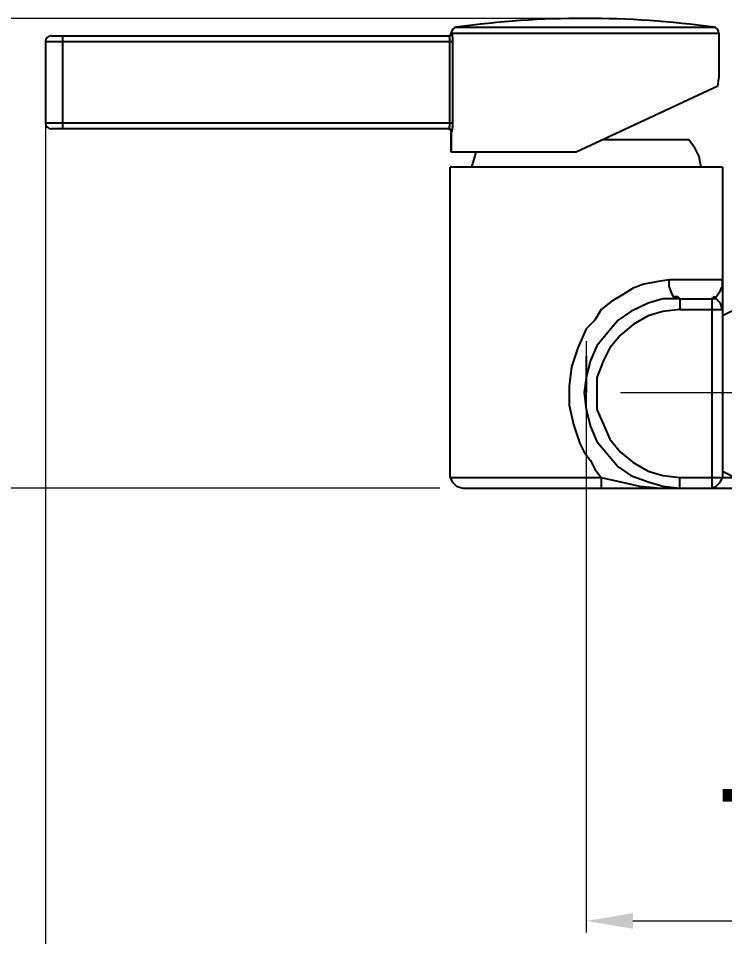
# Model space of a CAD drawing. Extents: x 0 to 3160, y 0 to 2315.
# Drawn here: x 1805.1 to 1926.6, y 641.8 to 799.8 of the extents above; entities that cross this region are included whole.
import ezdxf

# ---------------------------------------------------------------- set-up
doc = ezdxf.new("R2010")
doc.units = 0
doc.header["$LTSCALE"] = 3
doc.header["$MEASUREMENT"] = 0
doc.header["$PDMODE"] = 3
doc.header["$PDSIZE"] = -10
doc.linetypes.add('CENTER2', pattern=[28.575, 19.05, -3.175, 3.175, -3.175])
doc.layers.get('0').update_dxf_attribs({"linetype": 'CONTINUOUS'})
doc.layers.get('DEFPOINTS').update_dxf_attribs({"linetype": 'CONTINUOUS'})
doc.layers.add('02___PRT_ALL_AXES', color=7, linetype='CONTINUOUS')
doc.layers.add('Cneter', color=1, linetype='CENTER2', lineweight=13)
doc.styles.add('Daelim Dimension', font='')
doc.styles.get('Daelim Dimension').set_extended_font_data('나눔고딕')
doc.dimstyles.new('DEFAULT', dxfattribs={"dimscale": 2, "dimtxt": 2, "dimasz": 2, "dimexe": 0, "dimexo": 2, "dimgap": 1, "dimtad": 1, "dimdec": 1, "dimzin": 9, "dimdsep": 46, "dimtxsty": 'Daelim Dimension', "dimcen": 0.5, "dimclrd": 252, "dimclre": 252, "dimclrt": 3, "dimadec": 1, "dimazin": 0, "dimtfac": 1, "dimtdec": 1, "dimtix": 1, "dimtmove": 0, "dimatfit": 3, "dimfxl": 1, "dimtolj": 1, "dimtzin": 1, "dimlwd": 9, "dimlwe": 9, "dimarcsym": 0})

# ---------------------------------------------------------------- blocks, each defined once
blk = doc.blocks.new('*D5')
at = {"color": 5, "lineweight": 9, "ltscale": 0.5, "transparency": 16777216}
for p, q in [((1902.8, 744.23), (1902.8, 642.53)), ((1976.72, 663.38), (1976.72, 642.53)), ((1910.8, 644.53), (1968.72, 644.53))]:
    blk.add_line(p, q, dxfattribs=at)
at = {"color": 5, "ltscale": 0.5, "transparency": 16777216}
for points in [[(1910.8, 645.86), (1910.8, 643.2), (1902.8, 644.53)], [(1968.72, 645.86), (1968.72, 643.2), (1976.72, 644.53)]]:
    blk.add_solid(points, dxfattribs=at)
at = {"layer": 'DEFPOINTS', "color": 0, "ltscale": 0.5, "transparency": 16777216}
for p in [(1902.8, 748.23), (1976.72, 667.38), (1976.72, 644.53)]:
    blk.add_point(p, dxfattribs=at)
at = {"color": 7, "ltscale": 0.5, "transparency": 16777216, "insert": (1939.76, 657.2), "char_height": 20, "attachment_point": 5, "style": 'Daelim Dimension'}
blk.add_mtext('\\A1;74', dxfattribs=at)
blk = doc.blocks.new('*D12')
at = {"color": 5, "lineweight": 9, "ltscale": 0.5, "transparency": 16777216}
for p, q in [((1809.78, 791.78), (1809.78, 586.77)), ((1976.72, 663.38), (1976.72, 586.77)), ((1968.72, 588.77), (1817.78, 588.77))]:
    blk.add_line(p, q, dxfattribs=at)
at = {"color": 5, "ltscale": 0.5, "transparency": 16777216}
for points in [[(1817.78, 590.1), (1817.78, 587.44), (1809.78, 588.77)], [(1968.72, 590.1), (1968.72, 587.44), (1976.72, 588.77)]]:
    blk.add_solid(points, dxfattribs=at)
at = {"layer": 'DEFPOINTS', "color": 0, "ltscale": 0.5, "transparency": 16777216}
for p in [(1809.78, 795.78), (1976.72, 667.38), (1809.78, 588.77)]:
    blk.add_point(p, dxfattribs=at)
at = {"color": 7, "ltscale": 0.5, "transparency": 16777216, "insert": (1893.25, 601.66), "char_height": 20, "attachment_point": 5, "style": 'Daelim Dimension'}
blk.add_mtext('\\A1;167', dxfattribs=at)
blk = doc.blocks.new('*D13')
at = {"color": 5, "lineweight": 9, "ltscale": 0.5, "transparency": 16777216}
for p, q in [((1898.58, 799.78), (1748.32, 799.78)), ((1750.32, 791.78), (1750.32, 726.97)), ((1877.58, 718.97), (1748.32, 718.97))]:
    blk.add_line(p, q, dxfattribs=at)
at = {"color": 5, "ltscale": 0.5, "transparency": 16777216}
for points in [[(1748.99, 791.78), (1751.65, 791.78), (1750.32, 799.78)], [(1748.99, 726.97), (1751.65, 726.97), (1750.32, 718.97)]]:
    blk.add_solid(points, dxfattribs=at)
at = {"layer": 'DEFPOINTS', "color": 0, "ltscale": 0.5, "transparency": 16777216}
for p in [(1902.58, 799.78), (1750.32, 718.97), (1881.58, 718.97)]:
    blk.add_point(p, dxfattribs=at)
at = {"color": 7, "ltscale": 0.5, "transparency": 16777216, "insert": (1737.43, 759.37), "char_height": 20, "attachment_point": 5, "rotation": 90, "style": 'Daelim Dimension'}
blk.add_mtext('\\A1;81', dxfattribs=at)

msp = doc.modelspace()

# ---------------------------------------------------------------- linework, layer by layer
at = {"color": 7, "linetype": 'Continuous'}
for p, q in [((1880.45, 798.24), (1924.72, 798.24)), ((1810.78, 796.78), (1879.17, 796.78)), ((1812.78, 780.78), (1812.78, 796.78)), ((1879.67, 797.27), (1879.58, 797.27)), ((1879.69, 797.25), (1925.58, 797.25)), ((1809.78, 795.78), (1879.84, 795.78)), ((1809.78, 795.78), (1809.78, 781.78)), ((1879.35, 781.78), (1879.35, 795.78)), ((1879.84, 781.78), (1879.84, 795.78)), ((1879.84, 781.78), (1809.78, 781.78)), ((1879.17, 780.78), (1810.78, 780.78)), ((1879.58, 780.28), (1879.58, 776.78)), ((1879.58, 780.28), (1879.67, 780.28)), ((1901.08, 776.78), (1879.58, 776.78))]:
    msp.add_line(p, q, dxfattribs=at)
for centre, radius, start, end in [((1902.58, 639.78), 160, 82.0468, 97.9532), ((1880.58, 797.25), 1, 97.9532, 178.8782), ((1924.58, 797.25), 1, 0, 82.0468), ((1810.78, 795.78), 1, 90, 180), ((1879.09, 797.28), 0.5, 279.6476, 358.8782), ((1810.78, 781.78), 1, 180, 270), ((1879.08, 780.28), 0.5, 0, 90)]:
    msp.add_arc(centre, radius, start, end, dxfattribs=at)
for points, knots in [([(1879.17, 796.78), (1879.23, 796.78), (1879.36, 796.8), (1879.53, 796.91), (1879.64, 797.08), (1879.67, 797.2), (1879.67, 797.27)], [0, 0, 0, 0, 0.249585, 0.499411, 0.749581, 1, 1, 1, 1]), ([(1879.2, 796.76), (1879.19, 796.76), (1879.19, 796.77), (1879.18, 796.78), (1879.17, 796.78)], [0, 0, 0, 0, 0.327452, 1, 1, 1, 1]), ([(1879.2, 796.76), (1879.26, 796.76), (1879.39, 796.79), (1879.55, 796.9), (1879.67, 797.06), (1879.69, 797.19), (1879.69, 797.25)], [0, 0, 0, 0, 0.251071, 0.5024, 0.752333, 1, 1, 1, 1]), ([(1879.35, 795.78), (1879.35, 795.89), (1879.34, 796.1), (1879.31, 796.39), (1879.27, 796.59), (1879.23, 796.7), (1879.21, 796.74), (1879.2, 796.76)], [0, 0, 0, 0, 0.338931, 0.638691, 0.866437, 0.945839, 1, 1, 1, 1]), ([(1879.69, 797.25), (1879.69, 797.25), (1879.69, 797.26), (1879.68, 797.27), (1879.67, 797.27)], [0, 0, 0, 0, 0.330417, 1, 1, 1, 1]), ([(1879.84, 795.78), (1879.84, 795.95), (1879.83, 796.26), (1879.81, 796.64), (1879.77, 796.9), (1879.75, 797.05), (1879.72, 797.16), (1879.71, 797.23), (1879.69, 797.25)], [0, 0, 0, 0, 0.338517, 0.639595, 0.765177, 0.86902, 0.948021, 1, 1, 1, 1]), ([(1879.17, 780.78), (1879.18, 780.78), (1879.21, 780.81), (1879.23, 780.86), (1879.26, 780.96), (1879.3, 781.13), (1879.34, 781.41), (1879.35, 781.65), (1879.35, 781.78)], [0, 0, 0, 0, 0.031875, 0.093497, 0.186966, 0.309881, 0.626871, 1, 1, 1, 1]), ([(1879.17, 780.78), (1879.23, 780.78), (1879.37, 780.75), (1879.53, 780.64), (1879.64, 780.48), (1879.67, 780.34), (1879.67, 780.28)], [0, 0, 0, 0, 0.24958, 0.499406, 0.74958, 1, 1, 1, 1]), ([(1879.67, 780.28), (1879.67, 780.28), (1879.69, 780.29), (1879.7, 780.33), (1879.73, 780.41), (1879.76, 780.55), (1879.78, 780.74), (1879.81, 780.96), (1879.83, 781.31), (1879.84, 781.59), (1879.84, 781.78)], [0, 0, 0, 0, 0.009737, 0.026733, 0.086714, 0.180711, 0.305233, 0.455434, 0.625597, 1, 1, 1, 1])]:
    msp.add_open_spline(points, degree=3, knots=knots, dxfattribs=at)
at = {"color": 7}
for points in [[(1905.77, 778.96), (1908.88, 778.96), (1920.37, 778.96), (1920.37, 778.96)], [(1883.77, 776.77), (1883.77, 776.77), (1883.04, 774.2), (1883.04, 774.2)], [(1926.22, 774.2), (1926.22, 774.2), (1879.38, 774.2), (1879.38, 774.2)], [(1879.38, 720.79), (1879.38, 720.79), (1879.38, 774.2), (1879.38, 774.2)], [(1926.22, 774.2), (1926.22, 774.2), (1926.22, 720.79), (1926.22, 720.79)], [(1926.22, 754.82), (1926.22, 754.82), (1917.07, 754.82), (1917.07, 754.82)], [(1918.9, 751.53), (1918.9, 751.53), (1924.39, 751.53), (1924.39, 751.53)], [(1918.9, 751.53), (1918.9, 751.53), (1918.9, 749.69), (1918.9, 749.69)], [(1924.39, 751.53), (1924.39, 751.53), (1924.39, 718.97), (1924.39, 718.97)], [(1918.9, 749.69), (1918.9, 749.69), (1926.22, 749.69), (1926.22, 749.69)], [(1902.8, 741.65), (1902.8, 741.65), (1902.8, 735.43), (1902.8, 735.43)], [(1879.38, 720.79), (1879.38, 720.79), (1905.36, 720.79), (1905.36, 720.79)], [(1918.9, 720.79), (1918.9, 720.79), (1928.05, 720.79), (1928.05, 720.79)], [(1918.9, 718.97), (1918.9, 718.97), (1918.9, 720.79), (1918.9, 720.79)], [(1881.58, 718.97), (1881.58, 718.97), (1943.05, 718.97), (1943.05, 718.97)]]:
    msp.add_open_spline(points, degree=3, dxfattribs=at)
for points, knots in [([(1922.56, 774.2), (1922.56, 774.2), (1922.2, 776.03), (1922.2, 776.03), (1922.2, 776.03), (1922.2, 776.03), (1921.46, 777.5), (1921.46, 777.5), (1921.46, 777.5), (1921.46, 777.5), (1920.37, 778.96), (1920.37, 778.96)], [0, 0, 0, 0, 0.333333, 0.333333, 0.333333, 0.333333, 0.666667, 0.666667, 0.666667, 0.666667, 1, 1, 1, 1]), ([(1917.07, 754.82), (1917.07, 754.82), (1914.88, 754.45), (1914.88, 754.45), (1914.88, 754.45), (1914.88, 754.45), (1912.68, 754.08), (1912.68, 754.08), (1912.68, 754.08), (1912.68, 754.08), (1910.85, 753.35), (1910.85, 753.35), (1910.85, 753.35), (1910.85, 753.35), (1909.02, 752.25), (1909.02, 752.25), (1909.02, 752.25), (1909.02, 752.25), (1907.19, 751.16), (1907.19, 751.16), (1907.19, 751.16), (1907.19, 751.16), (1905.36, 749.69), (1905.36, 749.69), (1905.36, 749.69), (1905.36, 749.69), (1904.26, 747.87), (1904.26, 747.87), (1904.26, 747.87), (1904.26, 747.87), (1902.8, 746.4), (1902.8, 746.4)], [0, 0, 0, 0, 0.125, 0.125, 0.125, 0.125, 0.25, 0.25, 0.25, 0.25, 0.375, 0.375, 0.375, 0.375, 0.5, 0.5, 0.5, 0.5, 0.625, 0.625, 0.625, 0.625, 0.75, 0.75, 0.75, 0.75, 0.875, 0.875, 0.875, 0.875, 1, 1, 1, 1]), ([(1918.9, 751.53), (1918.9, 751.53), (1918.53, 751.89), (1918.53, 751.89), (1918.53, 751.89), (1918.53, 751.89), (1917.8, 751.89), (1917.8, 751.89), (1917.8, 751.89), (1917.8, 751.89), (1917.44, 752.62), (1917.44, 752.62), (1917.44, 752.62), (1917.44, 752.62), (1917.07, 753.72), (1917.07, 753.72), (1917.07, 753.72), (1917.07, 753.72), (1917.07, 754.82), (1917.07, 754.82)], [0, 0, 0, 0, 0.2, 0.2, 0.2, 0.2, 0.4, 0.4, 0.4, 0.4, 0.6, 0.6, 0.6, 0.6, 0.8, 0.8, 0.8, 0.8, 1, 1, 1, 1]), ([(1924.39, 751.53), (1924.39, 751.53), (1924.76, 751.89), (1924.76, 751.89), (1924.76, 751.89), (1924.76, 751.89), (1925.12, 751.89), (1925.12, 751.89), (1925.12, 751.89), (1925.12, 751.89), (1925.85, 752.98), (1925.85, 752.98), (1925.85, 752.98), (1925.85, 752.98), (1926.22, 753.72), (1926.22, 753.72), (1926.22, 753.72), (1926.22, 753.72), (1926.22, 754.82), (1926.22, 754.82)], [0, 0, 0, 0, 0.2, 0.2, 0.2, 0.2, 0.4, 0.4, 0.4, 0.4, 0.6, 0.6, 0.6, 0.6, 0.8, 0.8, 0.8, 0.8, 1, 1, 1, 1]), ([(1918.9, 751.53), (1918.9, 751.53), (1915.97, 751.53), (1915.97, 751.53), (1915.97, 751.53), (1915.97, 751.53), (1913.41, 750.79), (1913.41, 750.79), (1913.41, 750.79), (1913.41, 750.79), (1910.48, 749.33), (1910.48, 749.33), (1910.48, 749.33), (1910.48, 749.33), (1908.29, 747.87), (1908.29, 747.87), (1908.29, 747.87), (1908.29, 747.87), (1906.46, 745.67), (1906.46, 745.67), (1906.46, 745.67), (1906.46, 745.67), (1904.63, 743.48), (1904.63, 743.48), (1904.63, 743.48), (1904.63, 743.48), (1903.53, 740.92), (1903.53, 740.92), (1903.53, 740.92), (1903.53, 740.92), (1902.8, 737.99), (1902.8, 737.99), (1902.8, 737.99), (1902.8, 737.99), (1902.43, 735.43), (1902.43, 735.43), (1902.43, 735.43), (1902.43, 735.43), (1902.8, 732.5), (1902.8, 732.5), (1902.8, 732.5), (1902.8, 732.5), (1903.53, 729.58), (1903.53, 729.58), (1903.53, 729.58), (1903.53, 729.58), (1904.63, 727.02), (1904.63, 727.02), (1904.63, 727.02), (1904.63, 727.02), (1906.46, 724.82), (1906.46, 724.82), (1906.46, 724.82), (1906.46, 724.82), (1908.29, 722.62), (1908.29, 722.62), (1908.29, 722.62), (1908.29, 722.62), (1910.48, 721.16), (1910.48, 721.16), (1910.48, 721.16), (1910.48, 721.16), (1913.41, 720.07), (1913.41, 720.07), (1913.41, 720.07), (1913.41, 720.07), (1915.97, 719.33), (1915.97, 719.33), (1915.97, 719.33), (1915.97, 719.33), (1918.9, 718.97), (1918.9, 718.97)], [0, 0, 0, 0, 0.055556, 0.055556, 0.055556, 0.055556, 0.111111, 0.111111, 0.111111, 0.111111, 0.166667, 0.166667, 0.166667, 0.166667, 0.222222, 0.222222, 0.222222, 0.222222, 0.277778, 0.277778, 0.277778, 0.277778, 0.333333, 0.333333, 0.333333, 0.333333, 0.388889, 0.388889, 0.388889, 0.388889, 0.444444, 0.444444, 0.444444, 0.444444, 0.5, 0.5, 0.5, 0.5, 0.555556, 0.555556, 0.555556, 0.555556, 0.611111, 0.611111, 0.611111, 0.611111, 0.666667, 0.666667, 0.666667, 0.666667, 0.722222, 0.722222, 0.722222, 0.722222, 0.777778, 0.777778, 0.777778, 0.777778, 0.833333, 0.833333, 0.833333, 0.833333, 0.888889, 0.888889, 0.888889, 0.888889, 0.944444, 0.944444, 0.944444, 0.944444, 1, 1, 1, 1]), ([(1926.22, 749.69), (1926.22, 749.69), (1925.85, 750.79), (1925.85, 750.79), (1925.85, 750.79), (1925.85, 750.79), (1925.12, 751.53), (1925.12, 751.53), (1925.12, 751.53), (1925.12, 751.53), (1924.39, 751.53), (1924.39, 751.53)], [0, 0, 0, 0, 0.333333, 0.333333, 0.333333, 0.333333, 0.666667, 0.666667, 0.666667, 0.666667, 1, 1, 1, 1]), ([(1932.07, 750.79), (1932.07, 750.79), (1929.15, 750.06), (1929.15, 750.06), (1929.15, 750.06), (1929.15, 750.06), (1926.22, 748.6), (1926.22, 748.6)], [0, 0, 0, 0, 0.5, 0.5, 0.5, 0.5, 1, 1, 1, 1]), ([(1918.9, 749.69), (1918.9, 749.69), (1915.97, 749.33), (1915.97, 749.33), (1915.97, 749.33), (1915.97, 749.33), (1913.41, 748.6), (1913.41, 748.6), (1913.41, 748.6), (1913.41, 748.6), (1910.85, 747.13), (1910.85, 747.13), (1910.85, 747.13), (1910.85, 747.13), (1908.65, 745.31), (1908.65, 745.31), (1908.65, 745.31), (1908.65, 745.31), (1906.82, 743.11), (1906.82, 743.11), (1906.82, 743.11), (1906.82, 743.11), (1905.73, 740.92), (1905.73, 740.92), (1905.73, 740.92), (1905.73, 740.92), (1904.63, 737.99), (1904.63, 737.99), (1904.63, 737.99), (1904.63, 737.99), (1904.63, 735.43), (1904.63, 735.43), (1904.63, 735.43), (1904.63, 735.43), (1904.63, 732.5), (1904.63, 732.5), (1904.63, 732.5), (1904.63, 732.5), (1905.73, 729.94), (1905.73, 729.94), (1905.73, 729.94), (1905.73, 729.94), (1906.82, 727.38), (1906.82, 727.38), (1906.82, 727.38), (1906.82, 727.38), (1908.65, 725.18), (1908.65, 725.18), (1908.65, 725.18), (1908.65, 725.18), (1910.85, 723.36), (1910.85, 723.36), (1910.85, 723.36), (1910.85, 723.36), (1913.41, 721.89), (1913.41, 721.89), (1913.41, 721.89), (1913.41, 721.89), (1915.97, 721.16), (1915.97, 721.16), (1915.97, 721.16), (1915.97, 721.16), (1918.9, 720.79), (1918.9, 720.79)], [0, 0, 0, 0, 0.0625, 0.0625, 0.0625, 0.0625, 0.125, 0.125, 0.125, 0.125, 0.1875, 0.1875, 0.1875, 0.1875, 0.25, 0.25, 0.25, 0.25, 0.3125, 0.3125, 0.3125, 0.3125, 0.375, 0.375, 0.375, 0.375, 0.4375, 0.4375, 0.4375, 0.4375, 0.5, 0.5, 0.5, 0.5, 0.5625, 0.5625, 0.5625, 0.5625, 0.625, 0.625, 0.625, 0.625, 0.6875, 0.6875, 0.6875, 0.6875, 0.75, 0.75, 0.75, 0.75, 0.8125, 0.8125, 0.8125, 0.8125, 0.875, 0.875, 0.875, 0.875, 0.9375, 0.9375, 0.9375, 0.9375, 1, 1, 1, 1]), ([(1902.8, 746.4), (1902.8, 746.4), (1901.33, 743.11), (1901.33, 743.11), (1901.33, 743.11), (1901.33, 743.11), (1900.24, 739.82), (1900.24, 739.82), (1900.24, 739.82), (1900.24, 739.82), (1899.87, 736.53), (1899.87, 736.53), (1899.87, 736.53), (1899.87, 736.53), (1899.87, 733.23), (1899.87, 733.23), (1899.87, 733.23), (1899.87, 733.23), (1900.6, 729.94), (1900.6, 729.94), (1900.6, 729.94), (1900.6, 729.94), (1901.7, 726.65), (1901.7, 726.65), (1901.7, 726.65), (1901.7, 726.65), (1902.43, 725.18), (1902.43, 725.18), (1902.43, 725.18), (1902.43, 725.18), (1903.53, 723.72), (1903.53, 723.72), (1903.53, 723.72), (1903.53, 723.72), (1904.26, 722.26), (1904.26, 722.26), (1904.26, 722.26), (1904.26, 722.26), (1905.36, 720.79), (1905.36, 720.79)], [0, 0, 0, 0, 0.1, 0.1, 0.1, 0.1, 0.2, 0.2, 0.2, 0.2, 0.3, 0.3, 0.3, 0.3, 0.4, 0.4, 0.4, 0.4, 0.5, 0.5, 0.5, 0.5, 0.6, 0.6, 0.6, 0.6, 0.7, 0.7, 0.7, 0.7, 0.8, 0.8, 0.8, 0.8, 0.9, 0.9, 0.9, 0.9, 1, 1, 1, 1]), ([(1926.22, 721.89), (1926.22, 721.89), (1929.15, 720.43), (1929.15, 720.43), (1929.15, 720.43), (1929.15, 720.43), (1932.07, 719.7), (1932.07, 719.7)], [0, 0, 0, 0, 0.5, 0.5, 0.5, 0.5, 1, 1, 1, 1]), ([(1879.38, 720.79), (1879.38, 720.79), (1879.75, 720.07), (1879.75, 720.07), (1879.75, 720.07), (1879.75, 720.07), (1880.48, 719.33), (1880.48, 719.33), (1880.48, 719.33), (1880.48, 719.33), (1881.58, 718.97), (1881.58, 718.97)], [0, 0, 0, 0, 0.333333, 0.333333, 0.333333, 0.333333, 0.666667, 0.666667, 0.666667, 0.666667, 1, 1, 1, 1]), ([(1905.36, 720.79), (1905.36, 720.79), (1908.65, 720.07), (1908.65, 720.07), (1908.65, 720.07), (1908.65, 720.07), (1911.95, 719.33), (1911.95, 719.33), (1911.95, 719.33), (1911.95, 719.33), (1915.61, 718.97), (1915.61, 718.97), (1915.61, 718.97), (1915.61, 718.97), (1918.9, 718.97), (1918.9, 718.97)], [0, 0, 0, 0, 0.25, 0.25, 0.25, 0.25, 0.5, 0.5, 0.5, 0.5, 0.75, 0.75, 0.75, 0.75, 1, 1, 1, 1]), ([(1905.36, 720.79), (1905.36, 720.79), (1905.36, 720.07), (1905.36, 720.07), (1905.36, 720.07), (1905.36, 720.07), (1905.36, 718.97), (1905.36, 718.97)], [0, 0, 0, 0, 0.5, 0.5, 0.5, 0.5, 1, 1, 1, 1]), ([(1924.39, 718.97), (1924.39, 718.97), (1925.12, 719.33), (1925.12, 719.33), (1925.12, 719.33), (1925.12, 719.33), (1925.85, 720.07), (1925.85, 720.07), (1925.85, 720.07), (1925.85, 720.07), (1926.22, 720.79), (1926.22, 720.79)], [0, 0, 0, 0, 0.333333, 0.333333, 0.333333, 0.333333, 0.666667, 0.666667, 0.666667, 0.666667, 1, 1, 1, 1])]:
    msp.add_open_spline(points, degree=3, knots=knots, dxfattribs=at)
at = {"layer": '02___PRT_ALL_AXES', "color": 7, "linetype": 'Continuous'}
for p, q in [((1925.58, 797.25), (1925.58, 789.78)), ((1925.39, 788.11), (1901.08, 776.78)), ((1879.58, 776.78), (1879.58, 780.28))]:
    msp.add_line(p, q, dxfattribs=at)
msp.add_arc((1949.16, 786.19), 23.85, 171.3425, 175.3733, dxfattribs=at)
at = {"layer": 'Cneter', "lineweight": 5, "ltscale": 0.5}
msp.add_line((1908.65, 735.43), (1986.78, 735.43), dxfattribs=at)

# ---------------------------------------------------------------- dimensions: what is measured, and where the dimension line sits
at = {"color": 5, "ltscale": 0.5}
dim = msp.add_linear_dim(base=(1750.32, 718.97), p1=(1902.58, 799.78), p2=(1881.58, 718.97), angle=90, dimstyle='DEFAULT', override={"dimtxt": 10, "dimasz": 4, "dimexe": 1, "dimdec": 0, "dimclrd": 5, "dimclre": 5, "dimclrt": 7}, dxfattribs=at)
dim.commit()
dim.dimension.update_dxf_attribs({"geometry": '*D13', "text_midpoint": (1737.43, 759.37)})
for base, p1, p2, picture, middle in [((1809.78, 588.77), (1976.72, 667.38), (1809.78, 795.78), '*D12', (1893.25, 601.66)), ((1976.72, 644.53), (1902.8, 748.23), (1976.72, 667.38), '*D5', (1939.76, 657.2))]:
    dim = msp.add_linear_dim(base=base, p1=p1, p2=p2, dimstyle='DEFAULT', override={"dimtxt": 10, "dimasz": 4, "dimexe": 1, "dimdec": 0, "dimclrd": 5, "dimclre": 5, "dimclrt": 7}, dxfattribs=at)
    dim.commit()
    dim.dimension.update_dxf_attribs({"geometry": picture, "text_midpoint": middle})

doc.saveas('drawing.dxf')
